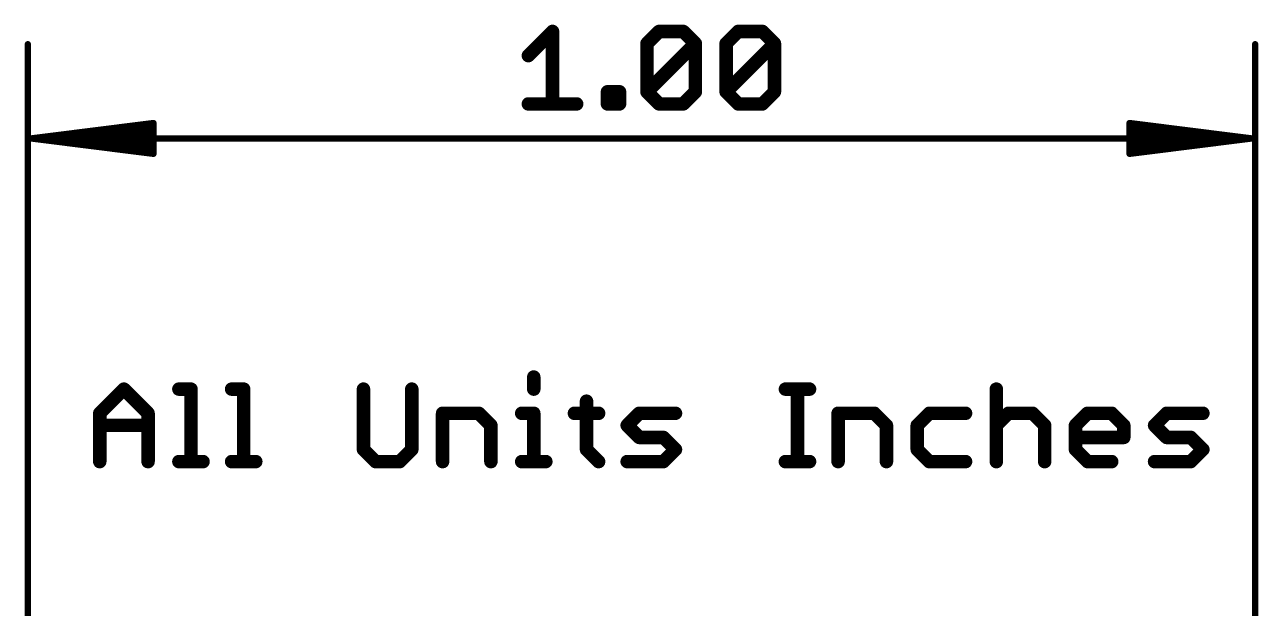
# Model space of a CAD drawing. Extents: x -17.9 to 25.5, y -0.1 to 79.8.
# Drawn here: x -0.07 to 25.46, y 67.75 to 79.82 of the extents above; entities that cross this region are included whole.
import ezdxf

# ---------------------------------------------------------------- set-up
doc = ezdxf.new("R2010")
doc.units = 0
doc.layers.add('47', color=253, linetype='CONTINUOUS')

msp = doc.modelspace()

# ---------------------------------------------------------------- linework, layer by layer
at = {"layer": '47'}
for points, const_width in [([(10.3583, 79.1841), (10.8583, 79.6841)], 0.2794), ([(10.8583, 79.6841), (10.8583, 78.1842)], 0.2794), ([(12.814, 79.4341), (13.064, 79.6841)], 0.2794), ([(13.064, 79.6841), (13.564, 79.6841)], 0.2794), ([(13.564, 79.6841), (13.814, 79.4341)], 0.2794), ([(14.4512, 79.4341), (14.7012, 79.6841)], 0.2794), ([(14.7012, 79.6841), (15.2011, 79.6841)], 0.2794), ([(15.2011, 79.6841), (15.4511, 79.4341)], 0.2794), ([(0, 55.88), (0, 79.42)], 0.13), ([(12.814, 78.4342), (12.814, 79.4341)], 0.2794), ([(12.814, 78.4342), (13.814, 79.4341)], 0.2794), ([(13.814, 79.4341), (13.814, 78.4342)], 0.2794), ([(14.4512, 78.4342), (14.4512, 79.4341)], 0.2794), ([(14.4512, 78.4342), (15.4511, 79.4341)], 0.2794), ([(15.4511, 79.4341), (15.4511, 78.4342)], 0.2794), ([(25.4, 55.88), (25.4, 79.42)], 0.13), ([(11.9955, 78.1842), (11.9955, 78.4342)], 0.2794), ([(11.9955, 78.4342), (12.2454, 78.4342)], 0.2794), ([(12.2454, 78.4342), (12.2454, 78.1842)], 0.2794), ([(13.064, 78.1842), (12.814, 78.4342)], 0.2794), ([(13.814, 78.4342), (13.564, 78.1842)], 0.2794), ([(14.7012, 78.1842), (14.4512, 78.4342)], 0.2794), ([(15.4511, 78.4342), (15.2011, 78.1842)], 0.2794), ([(10.3583, 78.1842), (11.3582, 78.1842)], 0.2794), ([(12.2454, 78.1842), (11.9955, 78.1842)], 0.2794), ([(13.564, 78.1842), (13.064, 78.1842)], 0.2794), ([(15.2011, 78.1842), (14.7012, 78.1842)], 0.2794), ([(0.065, 77.47), (2.6, 77.7892)], 0.13), ([(0.065, 77.47), (2.6, 77.73)], 0.13), ([(0.065, 77.47), (2.6, 77.6)], 0.13), ([(2.6, 77.7892), (2.6, 77.1508)], 0.13), ([(25.335, 77.47), (22.8, 77.7892)], 0.13), ([(22.8, 77.7892), (22.8, 77.1508)], 0.13), ([(25.335, 77.47), (22.8, 77.73)], 0.13), ([(25.335, 77.47), (22.8, 77.6)], 0.13), ([(0.065, 77.47), (25.335, 77.47)], 0.13), ([(2.6, 77.1508), (0.065, 77.47)], 0.13), ([(2.6, 77.34), (0.065, 77.47)], 0.13), ([(2.6, 77.21), (0.065, 77.47)], 0.13), ([(22.8, 77.1508), (25.335, 77.47)], 0.13), ([(22.8, 77.34), (25.335, 77.47)], 0.13), ([(22.8, 77.21), (25.335, 77.47)], 0.13), ([(10.4706, 72.5333), (10.4706, 72.2833)], 0.2794), ([(1.4891, 71.7834), (1.989, 72.2833)], 0.2794), ([(1.989, 72.2833), (2.489, 71.7834)], 0.2794), ([(3.1262, 72.2833), (3.3762, 72.2833)], 0.2794), ([(3.3762, 72.2833), (3.3762, 70.7835)], 0.2794), ([(4.2177, 72.2833), (4.4676, 72.2833)], 0.2794), ([(4.4676, 72.2833), (4.4676, 70.7835)], 0.2794), ([(6.9463, 72.2833), (6.9463, 71.0334)], 0.2794), ([(7.9462, 71.0334), (7.9462, 72.2833)], 0.2794), ([(15.6778, 72.2833), (16.1777, 72.2833)], 0.2794), ([(15.9277, 70.7835), (15.9277, 72.2833)], 0.2794), ([(20.0435, 72.2833), (20.0435, 70.7835)], 0.2794), ([(11.562, 72.0333), (11.562, 71.0334)], 0.2794), ([(1.4891, 70.7835), (1.4891, 71.7834)], 0.2794), ([(2.489, 71.7834), (2.489, 70.7835)], 0.2794), ([(8.5834, 70.7835), (8.5834, 71.7834)], 0.2794), ([(8.5834, 71.7834), (9.3334, 71.7834)], 0.2794), ([(9.3334, 71.7834), (9.5833, 71.5334)], 0.2794), ([(10.2206, 71.7834), (10.4706, 71.7834)], 0.2794), ([(10.4706, 71.7834), (10.4706, 70.7835)], 0.2794), ([(11.312, 71.7834), (11.812, 71.7834)], 0.2794), ([(12.4035, 71.5334), (12.6534, 71.7834)], 0.2794), ([(12.6534, 71.7834), (13.4034, 71.7834)], 0.2794), ([(16.7692, 70.7835), (16.7692, 71.7834)], 0.2794), ([(16.7692, 71.7834), (17.5191, 71.7834)], 0.2794), ([(17.5191, 71.7834), (17.7691, 71.5334)], 0.2794), ([(18.6563, 71.7834), (18.4064, 71.5334)], 0.2794), ([(19.4063, 71.7834), (18.6563, 71.7834)], 0.2794), ([(20.0435, 71.5334), (20.2935, 71.7834)], 0.2794), ([(20.2935, 71.7834), (20.7935, 71.7834)], 0.2794), ([(20.7935, 71.7834), (21.0434, 71.5334)], 0.2794), ([(21.6807, 71.5334), (21.9306, 71.7834)], 0.2794), ([(21.9306, 71.7834), (22.4306, 71.7834)], 0.2794), ([(22.4306, 71.7834), (22.6806, 71.5334)], 0.2794), ([(23.3178, 71.5334), (23.5678, 71.7834)], 0.2794), ([(23.5678, 71.7834), (24.3177, 71.7834)], 0.2794), ([(1.4891, 71.5334), (2.489, 71.5334)], 0.2794), ([(9.5833, 71.5334), (9.5833, 70.7835)], 0.2794), ([(12.6534, 71.2834), (12.4035, 71.5334)], 0.2794), ([(17.7691, 71.5334), (17.7691, 70.7835)], 0.2794), ([(18.4064, 71.5334), (18.4064, 71.0334)], 0.2794), ([(21.0434, 71.5334), (21.0434, 70.7835)], 0.2794), ([(21.6807, 71.0334), (21.6807, 71.5334)], 0.2794), ([(22.6806, 71.5334), (22.6806, 71.2834)], 0.2794), ([(23.5678, 71.2834), (23.3178, 71.5334)], 0.2794), ([(13.1534, 71.2834), (12.6534, 71.2834)], 0.2794), ([(13.4034, 71.0334), (13.1534, 71.2834)], 0.2794), ([(22.6806, 71.2834), (21.6807, 71.2834)], 0.2794), ([(24.0678, 71.2834), (23.5678, 71.2834)], 0.2794), ([(24.3177, 71.0334), (24.0678, 71.2834)], 0.2794), ([(6.9463, 71.0334), (7.1962, 70.7835)], 0.2794), ([(7.6962, 70.7835), (7.9462, 71.0334)], 0.2794), ([(11.562, 71.0334), (11.812, 70.7835)], 0.2794), ([(13.1534, 70.7835), (13.4034, 71.0334)], 0.2794), ([(18.4064, 71.0334), (18.6563, 70.7835)], 0.2794), ([(21.9306, 70.7835), (21.6807, 71.0334)], 0.2794), ([(24.0678, 70.7835), (24.3177, 71.0334)], 0.2794), ([(3.1262, 70.7835), (3.6262, 70.7835)], 0.2794), ([(4.2177, 70.7835), (4.7176, 70.7835)], 0.2794), ([(7.1962, 70.7835), (7.6962, 70.7835)], 0.2794), ([(10.2206, 70.7835), (10.7205, 70.7835)], 0.2794), ([(12.4035, 70.7835), (13.1534, 70.7835)], 0.2794), ([(15.6778, 70.7835), (16.1777, 70.7835)], 0.2794), ([(18.6563, 70.7835), (19.4063, 70.7835)], 0.2794), ([(22.4306, 70.7835), (21.9306, 70.7835)], 0.2794), ([(23.3178, 70.7835), (24.0678, 70.7835)], 0.2794)]:
    msp.add_lwpolyline(points, dxfattribs=dict(at, const_width=const_width))
for points, const_width in [([(10.9281, 79.6841, 1), (10.7884, 79.6841)], 0.1397), ([(10.9077, 79.6347, 1), (10.8089, 79.7335)], 0.1397), ([(13.064, 79.7539, 1), (13.064, 79.6142)], 0.1397), ([(13.1134, 79.6347, 1), (13.0146, 79.7335)], 0.1397), ([(13.6134, 79.7335, 1), (13.5146, 79.6347)], 0.1397), ([(13.564, 79.6142, 1), (13.564, 79.7539)], 0.1397), ([(14.7012, 79.7539, 1), (14.7012, 79.6142)], 0.1397), ([(14.7506, 79.6347, 1), (14.6518, 79.7335)], 0.1397), ([(15.2505, 79.7335, 1), (15.1517, 79.6347)], 0.1397), ([(15.2011, 79.6142, 1), (15.2011, 79.7539)], 0.1397), ([(0.0325, 79.42, 1), (-0.0325, 79.42)], 0.065), ([(12.8839, 79.4341, 1), (12.7442, 79.4341)], 0.1397), ([(12.7647, 79.4835, 1), (12.8634, 79.3847)], 0.1397), ([(13.8838, 79.4341, 1), (13.7441, 79.4341)], 0.1397), ([(13.8634, 79.3847, 1), (13.7646, 79.4835)], 0.1397), ([(13.7646, 79.3847, 1), (13.8634, 79.4835)], 0.1397), ([(14.5211, 79.4341, 1), (14.3813, 79.4341)], 0.1397), ([(14.4018, 79.4835, 1), (14.5006, 79.3847)], 0.1397), ([(15.521, 79.4341, 1), (15.3813, 79.4341)], 0.1397), ([(15.5005, 79.3847, 1), (15.4017, 79.4835)], 0.1397), ([(15.4017, 79.3847, 1), (15.5005, 79.4835)], 0.1397), ([(25.4325, 79.42, 1), (25.3675, 79.42)], 0.065), ([(10.3089, 79.2335, 1), (10.4077, 79.1347)], 0.1397), ([(12.0653, 78.4342, 1), (11.9256, 78.4342)], 0.1397), ([(11.9955, 78.504, 1), (11.9955, 78.3643)], 0.1397), ([(12.3153, 78.4342, 1), (12.1756, 78.4342)], 0.1397), ([(12.2454, 78.3643, 1), (12.2454, 78.504)], 0.1397), ([(12.7442, 78.4342, 1), (12.8839, 78.4342)], 0.1397), ([(12.8634, 78.4836, 1), (12.7647, 78.3848)], 0.1397), ([(12.7647, 78.4836, 1), (12.8634, 78.3848)], 0.1397), ([(13.7441, 78.4342, 1), (13.8838, 78.4342)], 0.1397), ([(13.8634, 78.3848, 1), (13.7646, 78.4836)], 0.1397), ([(14.3813, 78.4342, 1), (14.5211, 78.4342)], 0.1397), ([(14.5006, 78.4836, 1), (14.4018, 78.3848)], 0.1397), ([(14.4018, 78.4836, 1), (14.5006, 78.3848)], 0.1397), ([(15.3813, 78.4342, 1), (15.521, 78.4342)], 0.1397), ([(15.5005, 78.3848, 1), (15.4017, 78.4836)], 0.1397), ([(10.3583, 78.2541, 1), (10.3583, 78.1144)], 0.1397), ([(10.7884, 78.1842, 1), (10.9281, 78.1842)], 0.1397), ([(11.3582, 78.1144, 1), (11.3582, 78.2541)], 0.1397), ([(11.9256, 78.1842, 1), (12.0653, 78.1842)], 0.1397), ([(11.9955, 78.2541, 1), (11.9955, 78.1144)], 0.1397), ([(12.1756, 78.1842, 1), (12.3153, 78.1842)], 0.1397), ([(12.2454, 78.1144, 1), (12.2454, 78.2541)], 0.1397), ([(13.064, 78.2541, 1), (13.064, 78.1144)], 0.1397), ([(13.0146, 78.1348, 1), (13.1134, 78.2336)], 0.1397), ([(13.5146, 78.2336, 1), (13.6134, 78.1348)], 0.1397), ([(13.564, 78.1144, 1), (13.564, 78.2541)], 0.1397), ([(14.7012, 78.2541, 1), (14.7012, 78.1144)], 0.1397), ([(14.6518, 78.1348, 1), (14.7506, 78.2336)], 0.1397), ([(15.1517, 78.2336, 1), (15.2505, 78.1348)], 0.1397), ([(15.2011, 78.1144, 1), (15.2011, 78.2541)], 0.1397), ([(2.6325, 77.7892, 1), (2.5675, 77.7892)], 0.065), ([(2.6041, 77.757, 1), (2.5959, 77.8215)], 0.065), ([(2.6033, 77.6977, 1), (2.5967, 77.7623)], 0.065), ([(2.6017, 77.5675, 1), (2.5983, 77.6325)], 0.065), ([(22.8041, 77.8215, 1), (22.7959, 77.757)], 0.065), ([(22.8325, 77.7892, 1), (22.7675, 77.7892)], 0.065), ([(22.8033, 77.7623, 1), (22.7967, 77.6977)], 0.065), ([(22.8017, 77.6325, 1), (22.7983, 77.5675)], 0.065), ([(0.065, 77.5025, 1), (0.065, 77.4375)], 0.065), ([(0.0691, 77.5022, 1), (0.0609, 77.4378)], 0.065), ([(0.0633, 77.5025, 1), (0.0667, 77.4375)], 0.065), ([(0.0667, 77.5025, 1), (0.0633, 77.4375)], 0.065), ([(0.0683, 77.5023, 1), (0.0617, 77.4377)], 0.065), ([(0.0617, 77.5023, 1), (0.0683, 77.4377)], 0.065), ([(0.0609, 77.5022, 1), (0.0691, 77.4378)], 0.065), ([(2.5983, 77.3075, 1), (2.6017, 77.3725)], 0.065), ([(22.7983, 77.3725, 1), (22.8017, 77.3075)], 0.065), ([(25.3391, 77.4378, 1), (25.3309, 77.5022)], 0.065), ([(25.3309, 77.4378, 1), (25.3391, 77.5022)], 0.065), ([(25.3383, 77.4377, 1), (25.3317, 77.5023)], 0.065), ([(25.3317, 77.4377, 1), (25.3383, 77.5023)], 0.065), ([(25.3333, 77.4375, 1), (25.3367, 77.5025)], 0.065), ([(25.3367, 77.4375, 1), (25.3333, 77.5025)], 0.065), ([(25.335, 77.4375, 1), (25.335, 77.5025)], 0.065), ([(2.5675, 77.1508, 1), (2.6325, 77.1508)], 0.065), ([(2.5959, 77.1185, 1), (2.6041, 77.183)], 0.065), ([(2.5967, 77.1777, 1), (2.6033, 77.2423)], 0.065), ([(22.7967, 77.2423, 1), (22.8033, 77.1777)], 0.065), ([(22.7959, 77.183, 1), (22.8041, 77.1185)], 0.065), ([(22.7675, 77.1508, 1), (22.8325, 77.1508)], 0.065), ([(10.5404, 72.5333, 1), (10.4007, 72.5333)], 0.1397), ([(2.0384, 72.3327, 1), (1.9396, 72.2339)], 0.1397), ([(2.0384, 72.2339, 1), (1.9396, 72.3327)], 0.1397), ([(3.1262, 72.3532, 1), (3.1262, 72.2135)], 0.1397), ([(3.4461, 72.2833, 1), (3.3064, 72.2833)], 0.1397), ([(3.3762, 72.2135, 1), (3.3762, 72.3532)], 0.1397), ([(4.2177, 72.3532, 1), (4.2177, 72.2135)], 0.1397), ([(4.5375, 72.2833, 1), (4.3978, 72.2833)], 0.1397), ([(4.4676, 72.2135, 1), (4.4676, 72.3532)], 0.1397), ([(7.0161, 72.2833, 1), (6.8764, 72.2833)], 0.1397), ([(8.016, 72.2833, 1), (7.8763, 72.2833)], 0.1397), ([(10.4007, 72.2833, 1), (10.5404, 72.2833)], 0.1397), ([(15.6778, 72.3532, 1), (15.6778, 72.2135)], 0.1397), ([(15.9976, 72.2833, 1), (15.8579, 72.2833)], 0.1397), ([(16.1777, 72.2135, 1), (16.1777, 72.3532)], 0.1397), ([(20.1134, 72.2833, 1), (19.9737, 72.2833)], 0.1397), ([(11.6318, 72.0333, 1), (11.4921, 72.0333)], 0.1397), ([(1.5589, 71.7834, 1), (1.4192, 71.7834)], 0.1397), ([(1.4397, 71.8328, 1), (1.5385, 71.734)], 0.1397), ([(2.5588, 71.7834, 1), (2.4191, 71.7834)], 0.1397), ([(2.4396, 71.734, 1), (2.5384, 71.8328)], 0.1397), ([(8.6533, 71.7834, 1), (8.5136, 71.7834)], 0.1397), ([(8.5834, 71.8532, 1), (8.5834, 71.7135)], 0.1397), ([(9.3828, 71.8328, 1), (9.284, 71.734)], 0.1397), ([(9.3334, 71.7135, 1), (9.3334, 71.8532)], 0.1397), ([(10.2206, 71.8532, 1), (10.2206, 71.7135)], 0.1397), ([(10.5404, 71.7834, 1), (10.4007, 71.7834)], 0.1397), ([(10.4706, 71.7135, 1), (10.4706, 71.8532)], 0.1397), ([(11.312, 71.8532, 1), (11.312, 71.7135)], 0.1397), ([(11.812, 71.7135, 1), (11.812, 71.8532)], 0.1397), ([(12.6534, 71.8532, 1), (12.6534, 71.7135)], 0.1397), ([(12.7028, 71.734, 1), (12.604, 71.8328)], 0.1397), ([(13.4034, 71.7135, 1), (13.4034, 71.8532)], 0.1397), ([(16.7692, 71.8532, 1), (16.7692, 71.7135)], 0.1397), ([(16.8391, 71.7834, 1), (16.6994, 71.7834)], 0.1397), ([(17.5685, 71.8328, 1), (17.4697, 71.734)], 0.1397), ([(17.5191, 71.7135, 1), (17.5191, 71.8532)], 0.1397), ([(18.6563, 71.8532, 1), (18.6563, 71.7135)], 0.1397), ([(18.7057, 71.734, 1), (18.6069, 71.8328)], 0.1397), ([(19.4063, 71.7135, 1), (19.4063, 71.8532)], 0.1397), ([(20.2935, 71.8532, 1), (20.2935, 71.7135)], 0.1397), ([(20.3429, 71.734, 1), (20.2441, 71.8328)], 0.1397), ([(20.8428, 71.8328, 1), (20.7441, 71.734)], 0.1397), ([(20.7935, 71.7135, 1), (20.7935, 71.8532)], 0.1397), ([(21.9306, 71.8532, 1), (21.9306, 71.7135)], 0.1397), ([(21.98, 71.734, 1), (21.8813, 71.8328)], 0.1397), ([(22.48, 71.8328, 1), (22.3812, 71.734)], 0.1397), ([(22.4306, 71.7135, 1), (22.4306, 71.8532)], 0.1397), ([(23.5678, 71.8532, 1), (23.5678, 71.7135)], 0.1397), ([(23.6172, 71.734, 1), (23.5184, 71.8328)], 0.1397), ([(24.3177, 71.7135, 1), (24.3177, 71.8532)], 0.1397), ([(1.4891, 71.6032, 1), (1.4891, 71.4635)], 0.1397), ([(2.489, 71.4635, 1), (2.489, 71.6032)], 0.1397), ([(9.6532, 71.5334, 1), (9.5135, 71.5334)], 0.1397), ([(9.5339, 71.484, 1), (9.6327, 71.5828)], 0.1397), ([(12.4528, 71.5828, 1), (12.3541, 71.484)], 0.1397), ([(12.3541, 71.5828, 1), (12.4528, 71.484)], 0.1397), ([(17.839, 71.5334, 1), (17.6993, 71.5334)], 0.1397), ([(17.7197, 71.484, 1), (17.8185, 71.5828)], 0.1397), ([(18.4762, 71.5334, 1), (18.3365, 71.5334)], 0.1397), ([(18.357, 71.5828, 1), (18.4557, 71.484)], 0.1397), ([(19.9941, 71.5828, 1), (20.0929, 71.484)], 0.1397), ([(21.1133, 71.5334, 1), (20.9736, 71.5334)], 0.1397), ([(20.994, 71.484, 1), (21.0928, 71.5828)], 0.1397), ([(21.7505, 71.5334, 1), (21.6108, 71.5334)], 0.1397), ([(21.6313, 71.5828, 1), (21.7301, 71.484)], 0.1397), ([(22.7504, 71.5334, 1), (22.6107, 71.5334)], 0.1397), ([(22.6312, 71.484, 1), (22.73, 71.5828)], 0.1397), ([(23.3672, 71.5828, 1), (23.2684, 71.484)], 0.1397), ([(23.2684, 71.5828, 1), (23.3672, 71.484)], 0.1397), ([(12.6534, 71.3533, 1), (12.6534, 71.2136)], 0.1397), ([(12.604, 71.234, 1), (12.7028, 71.3328)], 0.1397), ([(13.2028, 71.3328, 1), (13.104, 71.234)], 0.1397), ([(13.1534, 71.2136, 1), (13.1534, 71.3533)], 0.1397), ([(21.6807, 71.3533, 1), (21.6807, 71.2136)], 0.1397), ([(22.6107, 71.2834, 1), (22.7504, 71.2834)], 0.1397), ([(22.6806, 71.2136, 1), (22.6806, 71.3533)], 0.1397), ([(23.5678, 71.3533, 1), (23.5678, 71.2136)], 0.1397), ([(23.5184, 71.234, 1), (23.6172, 71.3328)], 0.1397), ([(24.1172, 71.3328, 1), (24.0184, 71.234)], 0.1397), ([(24.0678, 71.2136, 1), (24.0678, 71.3533)], 0.1397), ([(6.9957, 71.0828, 1), (6.8969, 70.984)], 0.1397), ([(6.8764, 71.0334, 1), (7.0161, 71.0334)], 0.1397), ([(7.8763, 71.0334, 1), (8.016, 71.0334)], 0.1397), ([(7.9956, 70.984, 1), (7.8968, 71.0828)], 0.1397), ([(11.6114, 71.0828, 1), (11.5126, 70.984)], 0.1397), ([(11.4921, 71.0334, 1), (11.6318, 71.0334)], 0.1397), ([(13.4528, 70.984, 1), (13.354, 71.0828)], 0.1397), ([(13.354, 70.984, 1), (13.4528, 71.0828)], 0.1397), ([(18.4557, 71.0828, 1), (18.357, 70.984)], 0.1397), ([(18.3365, 71.0334, 1), (18.4762, 71.0334)], 0.1397), ([(21.7301, 71.0828, 1), (21.6313, 70.984)], 0.1397), ([(21.6108, 71.0334, 1), (21.7505, 71.0334)], 0.1397), ([(24.3671, 70.984, 1), (24.2684, 71.0828)], 0.1397), ([(24.2684, 70.984, 1), (24.3671, 71.0828)], 0.1397), ([(1.4192, 70.7835, 1), (1.5589, 70.7835)], 0.1397), ([(2.4191, 70.7835, 1), (2.5588, 70.7835)], 0.1397), ([(3.1262, 70.8533, 1), (3.1262, 70.7136)], 0.1397), ([(3.3064, 70.7835, 1), (3.4461, 70.7835)], 0.1397), ([(3.6262, 70.7136, 1), (3.6262, 70.8533)], 0.1397), ([(4.2177, 70.8533, 1), (4.2177, 70.7136)], 0.1397), ([(4.3978, 70.7835, 1), (4.5375, 70.7835)], 0.1397), ([(4.7176, 70.7136, 1), (4.7176, 70.8533)], 0.1397), ([(7.1962, 70.8533, 1), (7.1962, 70.7136)], 0.1397), ([(7.1468, 70.7341, 1), (7.2456, 70.8328)], 0.1397), ([(7.6468, 70.8328, 1), (7.7456, 70.7341)], 0.1397), ([(7.6962, 70.7136, 1), (7.6962, 70.8533)], 0.1397), ([(8.5136, 70.7835, 1), (8.6533, 70.7835)], 0.1397), ([(9.5135, 70.7835, 1), (9.6532, 70.7835)], 0.1397), ([(10.2206, 70.8533, 1), (10.2206, 70.7136)], 0.1397), ([(10.4007, 70.7835, 1), (10.5404, 70.7835)], 0.1397), ([(10.7205, 70.7136, 1), (10.7205, 70.8533)], 0.1397), ([(11.7626, 70.7341, 1), (11.8614, 70.8328)], 0.1397), ([(12.4035, 70.8533, 1), (12.4035, 70.7136)], 0.1397), ([(13.104, 70.8328, 1), (13.2028, 70.7341)], 0.1397), ([(13.1534, 70.7136, 1), (13.1534, 70.8533)], 0.1397), ([(15.6778, 70.8533, 1), (15.6778, 70.7136)], 0.1397), ([(15.8579, 70.7835, 1), (15.9976, 70.7835)], 0.1397), ([(16.1777, 70.7136, 1), (16.1777, 70.8533)], 0.1397), ([(16.6994, 70.7835, 1), (16.8391, 70.7835)], 0.1397), ([(17.6993, 70.7835, 1), (17.839, 70.7835)], 0.1397), ([(18.6563, 70.8533, 1), (18.6563, 70.7136)], 0.1397), ([(18.6069, 70.7341, 1), (18.7057, 70.8328)], 0.1397), ([(19.4063, 70.7136, 1), (19.4063, 70.8533)], 0.1397), ([(19.9737, 70.7835, 1), (20.1134, 70.7835)], 0.1397), ([(20.9736, 70.7835, 1), (21.1133, 70.7835)], 0.1397), ([(21.9306, 70.8533, 1), (21.9306, 70.7136)], 0.1397), ([(21.8813, 70.7341, 1), (21.98, 70.8328)], 0.1397), ([(22.4306, 70.7136, 1), (22.4306, 70.8533)], 0.1397), ([(23.3178, 70.8533, 1), (23.3178, 70.7136)], 0.1397), ([(24.0184, 70.8328, 1), (24.1172, 70.7341)], 0.1397), ([(24.0678, 70.7136, 1), (24.0678, 70.8533)], 0.1397)]:
    msp.add_lwpolyline(points, format="xyb", dxfattribs=dict(at, const_width=const_width))

doc.saveas('drawing.dxf')
